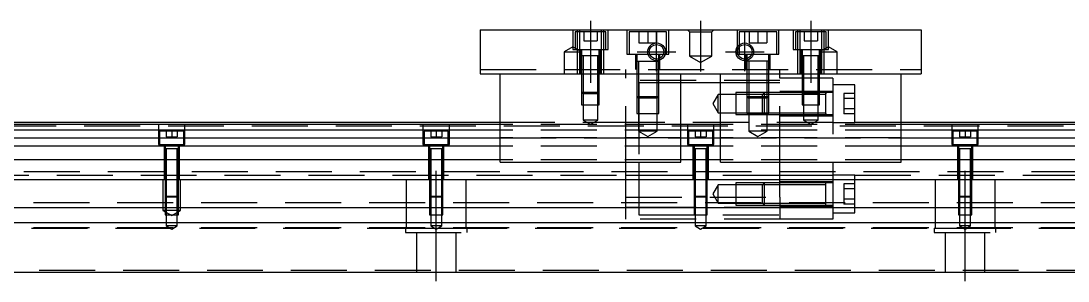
# Model space of a CAD drawing. Extents: x -12 to 939, y -280 to 77.
# Drawn here: x 225.8 to 463.4, y -224.1 to -165.1 of the extents above; entities that cross this region are included whole.
import ezdxf

# ---------------------------------------------------------------- set-up
doc = ezdxf.new("R2010")
doc.units = 0
doc.linetypes.add('CENTER', pattern=[50.8, 31.75, -6.35, 6.35, -6.35])
doc.linetypes.add('DASHED', pattern=[19.05, 12.7, -6.35])
doc.layers.get('0').update_dxf_attribs({"linetype": 'CONTINUOUS'})
doc.layers.add('CENTER', color=1, linetype='CENTER')

msp = doc.modelspace()

# ---------------------------------------------------------------- linework, layer by layer
at = {"color": 7, "linetype": 'CONTINUOUS'}
for p, q in [((330, -167.12), (430, -167.12)), ((330, -167.12), (330, -177.12)), ((430, -167.12), (430, -177.12)), ((330, -177.12), (430, -177.12)), ((334.5, -197.12), (334.5, -177.12)), ((375.5, -197.12), (375.5, -177.12)), ((384.5, -197.12), (384.5, -177.12)), ((425.5, -197.12), (425.5, -177.12)), ((334.5, -188.62), (0, -188.62)), ((334.5, -189.87), (0, -189.87)), ((334.5, -188.12), (60.5, -188.12)), ((384.5, -188.62), (375.5, -188.62)), ((384.5, -189.87), (375.5, -189.87)), ((710, -188.12), (425.5, -188.12)), ((760, -188.62), (425.5, -188.62)), ((760, -189.87), (425.5, -189.87)), ((0, -191.65), (334.5, -191.65)), ((375.5, -191.65), (384.5, -191.65)), ((425.5, -191.65), (760, -191.65)), ((334.5, -193.54), (0, -193.54)), ((384.5, -193.54), (375.5, -193.54)), ((760, -193.54), (425.5, -193.54)), ((334.5, -196.6), (0, -196.6)), ((334.5, -197.12), (375.5, -197.12)), ((384.5, -196.6), (375.5, -196.6)), ((384.5, -197.12), (425.5, -197.12)), ((760, -196.6), (425.5, -196.6)), ((0, -201.12), (760, -201.12)), ((0, -207.42), (760, -207.42)), ((0, -210.82), (760, -210.82)), ((0, -222.12), (760, -222.12))]:
    msp.add_line(p, q, dxfattribs=at)
at = {"color": 3, "linetype": 'DASHED'}
for p, q in [((351, -167.12), (351, -171.62)), ((358.5, -167.62), (351.5, -167.62)), ((351.5, -167.62), (351.5, -171.62)), ((352, -167.12), (352, -167.62)), ((352, -167.62), (352, -171.62)), ((352.5, -167.12), (352.5, -177.12)), ((353.5, -167.62), (353.5, -169.62)), ((355, -167.62), (355, -169.62)), ((356.5, -167.62), (356.5, -169.62)), ((357.5, -177.12), (357.5, -167.12)), ((358, -167.62), (358, -167.12)), ((358, -171.62), (358, -167.62)), ((358.5, -171.62), (358.5, -167.62)), ((359, -171.62), (359, -167.12)), ((363.25, -167.12), (363.25, -172.62)), ((372.25, -167.62), (363.75, -167.62)), ((363.75, -167.62), (363.75, -172.62)), ((366, -167.62), (366, -170.12)), ((368, -167.62), (368, -170.12)), ((370, -167.62), (370, -170.12)), ((372.25, -172.62), (372.25, -167.62)), ((372.75, -172.62), (372.75, -167.12)), ((377, -167.12), (377.5, -167.62)), ((377.5, -167.62), (382.5, -167.62)), ((377.5, -167.62), (377.5, -173.12)), ((382.5, -167.62), (383, -167.12)), ((382.5, -173.12), (382.5, -167.62)), ((388.25, -167.12), (388.25, -172.62)), ((397.25, -167.62), (388.75, -167.62)), ((388.75, -167.62), (388.75, -170.56)), ((391, -167.62), (391, -170.12)), ((393, -167.62), (393, -170.12)), ((395, -167.62), (395, -170.12)), ((397.25, -172.62), (397.25, -167.62)), ((397.75, -172.62), (397.75, -167.12)), ((401, -167.12), (401, -171.62)), ((408.5, -167.62), (401.5, -167.62)), ((401.5, -167.62), (401.5, -171.62)), ((402, -167.12), (402, -167.62)), ((402, -167.62), (402, -171.62)), ((402.5, -167.12), (402.5, -177.12)), ((403.5, -167.62), (403.5, -169.62)), ((405, -167.62), (405, -169.62)), ((406.5, -167.62), (406.5, -169.62)), ((407.5, -177.12), (407.5, -167.12)), ((408, -167.62), (408, -167.12)), ((408, -171.62), (408, -167.62)), ((408.5, -171.62), (408.5, -167.62)), ((409, -171.62), (409, -167.12)), ((351, -170.97), (349, -172.12)), ((353, -172.12), (351, -170.97)), ((353.5, -169.62), (355, -169.62)), ((355, -169.62), (356.5, -169.62)), ((366, -170.12), (368, -170.12)), ((368, -170.12), (370, -170.12)), ((388.75, -170.56), (388.75, -171.04)), ((388.75, -171.04), (388.75, -172.62)), ((391, -170.12), (393, -170.12)), ((393, -170.12), (395, -170.12)), ((403.5, -169.62), (405, -169.62)), ((405, -169.62), (406.5, -169.62)), ((409, -170.97), (407, -172.12)), ((411, -172.12), (409, -170.97)), ((349, -172.12), (353, -172.12)), ((349, -172.12), (349, -177.12)), ((351, -171.62), (359, -171.62)), ((352, -171.62), (352, -177.12)), ((352.75, -171.62), (352.75, -177.12)), ((353, -171.62), (353, -173.02)), ((353, -173.01), (353, -173.02)), ((353.22, -173.02), (353, -173.02)), ((353, -173.02), (353, -173.03)), ((353, -173.02), (353, -177.12)), ((356.78, -173.02), (353.22, -173.02)), ((353.35, -173.02), (353.35, -177.12)), ((356.65, -177.12), (356.65, -173.02)), ((357, -173.02), (356.78, -173.02)), ((357, -173.02), (357, -171.62)), ((357, -173.02), (357, -173.01)), ((357, -173.03), (357, -173.02)), ((357, -177.12), (357, -173.02)), ((357.25, -177.12), (357.25, -171.62)), ((358, -177.12), (358, -171.62)), ((363.25, -172.62), (372.75, -172.62)), ((365.25, -172.62), (365.25, -176.12)), ((365.5, -172.62), (365.5, -174.22)), ((370.5, -173.69), (370.5, -172.62)), ((370.75, -176.12), (370.75, -172.62)), ((377.5, -173.12), (380, -174.56)), ((382.5, -173.12), (377.5, -173.12)), ((380, -174.56), (382.5, -173.12)), ((388.25, -172.62), (397.75, -172.62)), ((390.25, -172.62), (390.25, -176.12)), ((390.5, -172.62), (390.5, -173.69)), ((395.5, -174.22), (395.5, -172.62)), ((395.75, -176.12), (395.75, -172.62)), ((401, -171.62), (409, -171.62)), ((402, -171.62), (402, -177.12)), ((402.75, -171.62), (402.75, -177.12)), ((403, -171.62), (403, -173.02)), ((403, -173.01), (403, -173.02)), ((403.22, -173.02), (403, -173.02)), ((403, -173.02), (403, -177.12)), ((403, -173.02), (403, -173.03)), ((406.78, -173.02), (403.22, -173.02)), ((403.35, -173.02), (403.35, -177.12)), ((406.65, -177.12), (406.65, -173.02)), ((407, -173.02), (406.78, -173.02)), ((407, -173.02), (407, -171.62)), ((407, -172.12), (411, -172.12)), ((407, -173.02), (407, -173.01)), ((407, -177.12), (407, -173.02)), ((407, -173.03), (407, -173.02)), ((407.25, -177.12), (407.25, -171.62)), ((408, -177.12), (408, -171.62)), ((411, -177.12), (411, -172.12)), ((365.5, -174.21), (365.5, -174.22)), ((365.5, -174.22), (365.76, -174.22)), ((365.5, -174.22), (370.5, -174.22)), ((365.5, -174.22), (365.5, -174.22)), ((365.5, -174.22), (365.5, -176.12)), ((365.9, -174.22), (365.9, -176.12)), ((370.1, -176.12), (370.1, -174.22)), ((370.5, -174.06), (370.5, -173.69)), ((370.5, -174.22), (370.5, -174.06)), ((370.5, -174.22), (370.5, -174.21)), ((370.5, -174.22), (370.5, -174.22)), ((370.5, -176.12), (370.5, -174.22)), ((390.5, -173.69), (390.5, -174.06)), ((390.5, -174.06), (390.5, -174.22)), ((390.5, -174.21), (390.5, -174.22)), ((390.76, -174.22), (390.5, -174.22)), ((390.5, -174.22), (390.5, -174.22)), ((390.5, -174.22), (390.5, -176.12)), ((395.24, -174.22), (390.76, -174.22)), ((390.9, -174.22), (390.9, -176.12)), ((395.1, -176.12), (395.1, -174.22)), ((395.5, -174.22), (395.24, -174.22)), ((395.5, -174.22), (395.5, -174.21)), ((395.5, -174.22), (395.5, -174.22)), ((395.5, -176.12), (395.5, -174.22)), ((330, -176.12), (430, -176.12)), ((353, -177.12), (353, -181.27)), ((353, -177.12), (353, -181.27)), ((353.35, -177.12), (353.35, -181.62)), ((356.65, -181.62), (356.65, -177.12)), ((357, -181.27), (357, -177.12)), ((357, -181.27), (357, -177.12)), ((363, -177.12), (363, -176.12)), ((363, -197.12), (363, -177.12)), ((365.5, -176.12), (365.5, -177.12)), ((365.5, -176.12), (365.5, -177.12)), ((365.5, -177.12), (365.5, -182.22)), ((365.5, -177.12), (365.5, -182.22)), ((365.9, -176.12), (365.9, -177.12)), ((365.9, -177.12), (365.9, -182.62)), ((370.1, -177.12), (370.1, -176.12)), ((370.1, -182.62), (370.1, -177.12)), ((370.5, -177.12), (370.5, -176.12)), ((370.5, -177.12), (370.5, -176.12)), ((370.5, -182.22), (370.5, -177.12)), ((370.5, -182.22), (370.5, -177.12)), ((390.5, -176.12), (390.5, -177.12)), ((390.5, -176.12), (390.5, -177.12)), ((390.5, -177.12), (390.5, -182.22)), ((390.5, -177.12), (390.5, -182.22)), ((390.9, -176.12), (390.9, -177.12)), ((390.9, -177.12), (390.9, -182.62)), ((395.1, -177.12), (395.1, -176.12)), ((395.1, -182.62), (395.1, -177.12)), ((395.5, -177.12), (395.5, -176.12)), ((395.5, -177.12), (395.5, -176.12)), ((395.5, -182.22), (395.5, -177.12)), ((395.5, -182.22), (395.5, -177.12)), ((398, -177.12), (398, -176.12)), ((398, -197.12), (398, -177.12)), ((403, -178.12), (398, -178.12)), ((403, -177.12), (403, -181.27)), ((403, -177.12), (403, -181.27)), ((403.35, -178.12), (403, -178.12)), ((403.35, -177.12), (403.35, -181.62)), ((406.65, -178.12), (403.35, -178.12)), ((406.65, -181.62), (406.65, -177.12)), ((407, -178.12), (406.65, -178.12)), ((407, -181.27), (407, -177.12)), ((407, -181.27), (407, -177.12)), ((410, -178.12), (407, -178.12)), ((410, -178.12), (410, -201.12)), ((398, -178.62), (363, -178.62)), ((366, -179.12), (366, -182.62)), ((370.1, -179.12), (366, -179.12)), ((370.5, -179.12), (370.1, -179.12)), ((375.5, -179.12), (370.5, -179.12)), ((384.5, -179.12), (375.5, -179.12)), ((390.5, -179.12), (384.5, -179.12)), ((390.9, -179.12), (390.5, -179.12)), ((395.1, -179.12), (390.9, -179.12)), ((395.5, -179.12), (395.1, -179.12)), ((398, -179.12), (395.5, -179.12)), ((415, -179.62), (410, -179.62)), ((415, -188.12), (415, -179.62)), ((353, -181.27), (357, -181.27)), ((353, -181.27), (353, -184.12)), ((353, -181.27), (353.35, -181.62)), ((356.65, -181.62), (353.35, -181.62)), ((353.35, -181.62), (353.35, -184.12)), ((356.65, -181.62), (357, -181.27)), ((356.65, -184.12), (356.65, -181.62)), ((357, -184.12), (357, -181.27)), ((365.5, -182.22), (370.5, -182.22)), ((365.5, -182.22), (365.5, -186.12)), ((365.5, -182.22), (365.9, -182.62)), ((370.1, -182.62), (365.9, -182.62)), ((365.9, -182.62), (365.9, -186.12)), ((366, -182.62), (366, -197.12)), ((370.1, -182.62), (370.5, -182.22)), ((370.1, -186.12), (370.1, -182.62)), ((370.5, -186.12), (370.5, -182.22)), ((384, -181.77), (382.79, -183.87)), ((384, -185.97), (384, -181.77)), ((388, -181.77), (384, -181.77)), ((388, -181.37), (388, -186.37)), ((390.5, -181.37), (388, -181.37)), ((394, -181.77), (388, -181.77)), ((390.9, -181.37), (390.5, -181.37)), ((390.5, -182.22), (395.5, -182.22)), ((390.5, -182.22), (390.5, -186.12)), ((390.5, -182.22), (390.9, -182.62)), ((394.4, -181.37), (390.9, -181.37)), ((395.1, -182.62), (390.9, -182.62)), ((390.9, -182.62), (390.9, -186.12)), ((394.4, -181.37), (394, -181.77)), ((394, -182.62), (394, -181.77)), ((395.1, -181.77), (394, -181.77)), ((394, -185.97), (394, -182.62)), ((394.4, -181.37), (394.4, -182.62)), ((395.1, -181.37), (394.4, -181.37)), ((395.1, -181.37), (394.4, -181.37)), ((394.4, -182.62), (394.4, -186.37)), ((395.5, -181.37), (395.1, -181.37)), ((395.5, -181.37), (395.1, -181.37)), ((395.5, -181.77), (395.1, -181.77)), ((395.1, -182.62), (395.5, -182.22)), ((395.1, -186.12), (395.1, -182.62)), ((398, -181.37), (395.5, -181.37)), ((398, -181.37), (395.5, -181.37)), ((398, -181.77), (395.5, -181.77)), ((395.5, -186.12), (395.5, -182.22)), ((410, -181.12), (398, -181.12)), ((403, -181.37), (398, -181.37)), ((403, -181.77), (398, -181.77)), ((403, -181.27), (407, -181.27)), ((403, -181.27), (403, -184.12)), ((403, -181.27), (403.35, -181.62)), ((403.1, -181.37), (403, -181.37)), ((407, -181.77), (403, -181.77)), ((403.35, -181.37), (403.1, -181.37)), ((406.65, -181.37), (403.35, -181.37)), ((406.65, -181.62), (403.35, -181.62)), ((403.35, -181.62), (403.35, -184.12)), ((406.65, -181.62), (407, -181.27)), ((406.9, -181.37), (406.65, -181.37)), ((406.65, -184.12), (406.65, -181.62)), ((407, -181.37), (406.9, -181.37)), ((407, -184.12), (407, -181.27)), ((408.4, -181.37), (407, -181.37)), ((408.4, -181.77), (407, -181.77)), ((410, -181.37), (408.39, -181.37)), ((408.4, -181.37), (408.4, -181.63)), ((408.4, -181.63), (408.4, -181.37)), ((408.4, -181.37), (408.4, -181.63)), ((408.4, -181.63), (408.4, -181.37)), ((408.4, -183.72), (408.4, -181.63)), ((412.5, -181.56), (412.5, -182.72)), ((415, -181.56), (412.5, -181.56)), ((415, -182.72), (412.5, -182.72)), ((412.5, -182.72), (412.5, -185.02)), ((353, -184.12), (357, -184.12)), ((353.35, -184.12), (353.35, -187.62)), ((356.65, -187.62), (356.65, -184.12)), ((382.79, -183.87), (384, -185.97)), ((403, -184.12), (407, -184.12)), ((403.35, -184.12), (403.35, -187.62)), ((406.65, -187.62), (406.65, -184.12)), ((408.4, -186.11), (408.4, -183.72)), ((415, -185.02), (412.5, -185.02)), ((412.5, -185.02), (412.5, -186.18)), ((356.65, -187.62), (353.35, -187.62)), ((353.35, -187.62), (355, -188.57)), ((355, -188.57), (356.65, -187.62)), ((365.5, -186.12), (370.5, -186.12)), ((365.9, -186.12), (365.9, -190.12)), ((370.1, -190.12), (370.1, -186.12)), ((384, -185.97), (388, -185.97)), ((388, -185.97), (394, -185.97)), ((388, -186.37), (394.4, -186.37)), ((390.5, -186.12), (395.5, -186.12)), ((390.9, -186.12), (390.9, -190.12)), ((394, -185.97), (398, -185.97)), ((394, -185.97), (394.4, -186.37)), ((394, -185.97), (398, -185.97)), ((394.4, -186.37), (398, -186.37)), ((394.4, -186.37), (398, -186.37)), ((395.1, -190.12), (395.1, -186.12)), ((398, -185.97), (408.4, -185.97)), ((398, -186.37), (408.4, -186.37)), ((398, -186.62), (410, -186.62)), ((406.65, -187.62), (403.35, -187.62)), ((403.35, -187.62), (405, -188.57)), ((405, -188.57), (406.65, -187.62)), ((408.39, -186.37), (410, -186.37)), ((408.4, -186.37), (408.4, -185.97)), ((408.4, -186.37), (408.4, -186.11)), ((408.4, -186.11), (408.4, -186.37)), ((415, -186.18), (412.5, -186.18)), ((710, -188.99), (55, -188.99)), ((257, -188.62), (257, -193.12)), ((263, -193.12), (263, -188.62)), ((317, -188.62), (317, -193.12)), ((323, -193.12), (323, -188.62)), ((366, -188.12), (334.5, -188.12)), ((375.5, -188.62), (334.5, -188.62)), ((375.5, -189.87), (334.5, -189.87)), ((375.5, -189.92), (334.5, -189.92)), ((410, -188.12), (366, -188.12)), ((377, -188.62), (377, -193.12)), ((383, -193.12), (383, -188.62)), ((425.5, -188.62), (384.5, -188.62)), ((425.5, -189.87), (384.5, -189.87)), ((425.5, -189.92), (384.5, -189.92)), ((410, -188.12), (415, -188.12)), ((425.5, -188.12), (415, -188.12)), ((437, -188.62), (437, -193.12)), ((443, -193.12), (443, -188.62)), ((262.75, -190.12), (257.25, -190.12)), ((257.25, -190.12), (257.25, -193.12)), ((258.75, -190.12), (258.75, -191.42)), ((258.75, -191.42), (260, -191.42)), ((260, -190.12), (260, -191.42)), ((260, -191.42), (261.25, -191.42)), ((261.25, -190.12), (261.25, -191.42)), ((262.75, -193.12), (262.75, -190.12)), ((322.75, -190.12), (317.25, -190.12)), ((317.25, -190.12), (317.25, -193.12)), ((318.75, -190.12), (318.75, -191.42)), ((318.75, -191.42), (320, -191.42)), ((320, -190.12), (320, -191.42)), ((320, -191.42), (321.25, -191.42)), ((321.25, -190.12), (321.25, -191.42)), ((322.75, -193.12), (322.75, -190.12)), ((375.5, -191.62), (334.5, -191.62)), ((334.5, -191.65), (375.5, -191.65)), ((370.1, -190.12), (365.9, -190.12)), ((365.9, -190.12), (368, -191.33)), ((368, -191.33), (370.1, -190.12)), ((382.75, -190.12), (377.25, -190.12)), ((377.25, -190.12), (377.25, -193.12)), ((378.75, -190.12), (378.75, -191.42)), ((378.75, -191.42), (380, -191.42)), ((380, -190.12), (380, -191.42)), ((380, -191.42), (381.25, -191.42)), ((381.25, -190.12), (381.25, -191.42)), ((382.75, -193.12), (382.75, -190.12)), ((425.5, -191.62), (384.5, -191.62)), ((384.5, -191.65), (425.5, -191.65)), ((395.1, -190.12), (390.9, -190.12)), ((390.9, -190.12), (393, -191.33)), ((393, -191.33), (395.1, -190.12)), ((442.75, -190.12), (437.25, -190.12)), ((437.25, -190.12), (437.25, -193.12)), ((438.75, -190.12), (438.75, -191.42)), ((438.75, -191.42), (440, -191.42)), ((440, -190.12), (440, -191.42)), ((440, -191.42), (441.25, -191.42)), ((441.25, -190.12), (441.25, -191.42)), ((442.75, -193.12), (442.75, -190.12)), ((257, -193.12), (263, -193.12)), ((258.25, -193.12), (258.25, -201.12)), ((258.5, -193.12), (258.5, -194.12)), ((258.5, -194.11), (258.5, -194.12)), ((258.62, -194.12), (258.5, -194.12)), ((258.5, -194.12), (258.5, -201.12)), ((258.5, -194.12), (258.5, -194.12)), ((260, -194.12), (258.62, -194.12)), ((258.75, -194.12), (258.75, -201.12)), ((261.38, -194.12), (260, -194.12)), ((261.25, -201.12), (261.25, -194.12)), ((261.5, -194.12), (261.38, -194.12)), ((261.5, -194.12), (261.5, -193.12)), ((261.5, -194.12), (261.5, -194.11)), ((261.5, -201.12), (261.5, -194.12)), ((261.5, -194.12), (261.5, -194.12)), ((261.75, -201.12), (261.75, -193.12)), ((317, -193.12), (323, -193.12)), ((318.25, -193.12), (318.25, -201.12)), ((318.5, -193.12), (318.5, -194.12)), ((318.5, -194.11), (318.5, -194.12)), ((318.62, -194.12), (318.5, -194.12)), ((318.5, -194.12), (318.5, -201.12)), ((318.5, -194.12), (318.5, -194.12)), ((320, -194.12), (318.62, -194.12)), ((318.75, -194.12), (318.75, -201.12)), ((321.38, -194.12), (320, -194.12)), ((321.25, -201.12), (321.25, -194.12)), ((321.5, -194.12), (321.38, -194.12)), ((321.5, -194.12), (321.5, -193.12)), ((321.5, -194.12), (321.5, -194.11)), ((321.5, -201.12), (321.5, -194.12)), ((321.5, -194.12), (321.5, -194.12)), ((321.75, -201.12), (321.75, -193.12)), ((375.5, -193.54), (334.5, -193.54)), ((377, -193.12), (383, -193.12)), ((378.25, -193.12), (378.25, -201.12)), ((378.5, -193.12), (378.5, -194.12)), ((378.5, -194.11), (378.5, -194.12)), ((378.62, -194.12), (378.5, -194.12)), ((378.5, -194.12), (378.5, -201.12)), ((378.5, -194.12), (378.5, -194.12)), ((380, -194.12), (378.62, -194.12)), ((378.75, -194.12), (378.75, -201.12)), ((381.38, -194.12), (380, -194.12)), ((381.25, -201.12), (381.25, -194.12)), ((381.5, -194.12), (381.38, -194.12)), ((381.5, -194.12), (381.5, -193.12)), ((381.5, -194.12), (381.5, -194.11)), ((381.5, -201.12), (381.5, -194.12)), ((381.5, -194.12), (381.5, -194.12)), ((381.75, -201.12), (381.75, -193.12)), ((425.5, -193.54), (384.5, -193.54)), ((437, -193.12), (443, -193.12)), ((438.25, -193.12), (438.25, -201.12)), ((438.5, -193.12), (438.5, -194.12)), ((438.5, -194.11), (438.5, -194.12)), ((438.62, -194.12), (438.5, -194.12)), ((438.5, -194.12), (438.5, -201.12)), ((438.5, -194.12), (438.5, -194.12)), ((440, -194.12), (438.62, -194.12)), ((438.75, -194.12), (438.75, -201.12)), ((441.38, -194.12), (440, -194.12)), ((441.25, -201.12), (441.25, -194.12)), ((441.5, -194.12), (441.38, -194.12)), ((441.5, -194.12), (441.5, -193.12)), ((441.5, -194.12), (441.5, -194.11)), ((441.5, -201.12), (441.5, -194.12)), ((441.5, -194.12), (441.5, -194.12)), ((441.75, -201.12), (441.75, -193.12)), ((375.5, -196.6), (334.5, -196.6)), ((375.5, -196.62), (334.5, -196.62)), ((363, -201.12), (363, -197.12)), ((366, -197.12), (366, -201.12)), ((425.5, -196.6), (384.5, -196.6)), ((425.5, -196.62), (384.5, -196.62)), ((398, -201.12), (398, -197.12)), ((55, -199.24), (710, -199.24)), ((81.5, -200.12), (363, -200.12)), ((258, -201.12), (258, -208.12)), ((258.5, -201.12), (258.5, -204.87)), ((258.5, -201.12), (258.5, -204.87)), ((258.75, -201.12), (258.75, -205.12)), ((261.25, -205.12), (261.25, -201.12)), ((261.5, -204.87), (261.5, -201.12)), ((261.5, -204.87), (261.5, -201.12)), ((262, -208.12), (262, -201.12)), ((313.29, -212.12), (313.29, -201.12)), ((318.5, -201.12), (318.5, -204.87)), ((318.5, -201.12), (318.5, -204.87)), ((318.75, -201.12), (318.75, -205.12)), ((321.25, -205.12), (321.25, -201.12)), ((321.5, -204.87), (321.5, -201.12)), ((321.5, -204.87), (321.5, -201.12)), ((326.71, -201.12), (326.71, -212.12)), ((363, -200.12), (366, -200.12)), ((363, -205.12), (363, -201.12)), ((366, -200.12), (398, -200.12)), ((366, -200.12), (398, -200.12)), ((366, -201.12), (366, -207.42)), ((378.5, -201.12), (378.5, -204.87)), ((378.5, -201.12), (378.5, -204.87)), ((378.75, -201.12), (378.75, -205.12)), ((381.25, -205.12), (381.25, -201.12)), ((381.5, -204.87), (381.5, -201.12)), ((381.5, -204.87), (381.5, -201.12)), ((388, -201.87), (388, -206.87)), ((394.4, -201.87), (388, -201.87)), ((394.4, -201.87), (394, -202.27)), ((394.4, -201.87), (394.4, -206.87)), ((398, -201.87), (394.4, -201.87)), ((398, -201.87), (394.4, -201.87)), ((398, -200.12), (408.5, -200.12)), ((398, -200.12), (408.5, -200.12)), ((398, -205.12), (398, -201.12)), ((410, -201.62), (398, -201.62)), ((408.4, -201.87), (398, -201.87)), ((408.5, -201.87), (408.39, -201.87)), ((408.4, -206.87), (408.4, -201.87)), ((408.5, -200.12), (408.75, -200.12)), ((408.5, -200.12), (408.75, -200.12)), ((408.75, -201.87), (408.5, -201.87)), ((408.75, -200.12), (410, -200.12)), ((408.75, -200.12), (410, -200.12)), ((410, -201.87), (408.75, -201.87)), ((411.25, -200.12), (410, -200.12)), ((410, -201.12), (410, -205.12)), ((411.5, -200.12), (411.25, -200.12)), ((415, -200.12), (411.5, -200.12)), ((415, -201.12), (415, -200.12)), ((415, -200.12), (710, -200.12)), ((415, -207.42), (415, -201.12)), ((433.29, -212.12), (433.29, -201.12)), ((438.5, -201.12), (438.5, -204.87)), ((438.5, -201.12), (438.5, -204.87)), ((438.75, -201.12), (438.75, -205.12)), ((441.25, -205.12), (441.25, -201.12)), ((441.5, -204.87), (441.5, -201.12)), ((441.5, -204.87), (441.5, -201.12)), ((446.71, -201.12), (446.71, -212.12)), ((384, -202.27), (382.79, -204.37)), ((384, -206.47), (384, -202.27)), ((388, -202.27), (384, -202.27)), ((394, -202.27), (388, -202.27)), ((394, -206.47), (394, -202.27)), ((398, -202.27), (394, -202.27)), ((408.4, -202.27), (398, -202.27)), ((412.5, -202.06), (412.5, -203.22)), ((415, -202.06), (412.5, -202.06)), ((415, -203.22), (412.5, -203.22)), ((412.5, -203.22), (412.5, -205.52)), ((0, -206.27), (760, -206.27)), ((258.5, -204.87), (261.5, -204.87)), ((258.5, -204.87), (258.5, -207.42)), ((258.5, -204.87), (258.75, -205.12)), ((261.25, -205.12), (258.75, -205.12)), ((258.75, -205.12), (258.75, -209.12)), ((261.25, -205.12), (261.5, -204.87)), ((261.25, -209.12), (261.25, -205.12)), ((261.5, -207.42), (261.5, -204.87)), ((318.5, -204.87), (321.5, -204.87)), ((318.5, -204.87), (318.5, -207.42)), ((318.5, -204.87), (318.75, -205.12)), ((321.25, -205.12), (318.75, -205.12)), ((318.75, -205.12), (318.75, -209.12)), ((321.25, -205.12), (321.5, -204.87)), ((321.25, -209.12), (321.25, -205.12)), ((321.5, -207.42), (321.5, -204.87)), ((363, -205.12), (398, -205.12)), ((363, -207.42), (363, -205.12)), ((378.5, -204.87), (381.5, -204.87)), ((378.5, -204.87), (378.5, -207.42)), ((378.5, -204.87), (378.75, -205.12)), ((381.25, -205.12), (378.75, -205.12)), ((378.75, -205.12), (378.75, -209.12)), ((381.25, -205.12), (381.5, -204.87)), ((381.25, -209.12), (381.25, -205.12)), ((381.5, -207.42), (381.5, -204.87)), ((382.79, -204.37), (384, -206.47)), ((384, -206.47), (388, -206.47)), ((388, -206.47), (394, -206.47)), ((394, -206.47), (398, -206.47)), ((394, -206.47), (394.4, -206.87)), ((398, -205.12), (398, -207.42)), ((398, -206.47), (408.4, -206.47)), ((410, -205.12), (410, -207.42)), ((412.5, -205.52), (412.5, -206.68)), ((415, -205.52), (412.5, -205.52)), ((415, -206.68), (412.5, -206.68)), ((438.5, -204.87), (441.5, -204.87)), ((438.5, -204.87), (438.5, -207.42)), ((438.5, -204.87), (438.75, -205.12)), ((441.25, -205.12), (438.75, -205.12)), ((438.75, -205.12), (438.75, -209.12)), ((441.25, -205.12), (441.5, -204.87)), ((441.25, -209.12), (441.25, -205.12)), ((441.5, -207.42), (441.5, -204.87)), ((262, -208.12), (258, -208.12)), ((258, -208.12), (260, -209.27)), ((258.5, -207.42), (258.5, -209.12)), ((260, -209.27), (262, -208.12)), ((261.5, -209.12), (261.5, -207.42)), ((318.5, -207.42), (318.5, -209.12)), ((321.5, -209.12), (321.5, -207.42)), ((363, -207.4), (398, -207.4)), ((366, -207.4), (363, -207.4)), ((363, -210.12), (363, -207.42)), ((398, -207.4), (366, -207.4)), ((366, -207.42), (366, -209.12)), ((378.5, -207.42), (378.5, -209.12)), ((381.5, -209.12), (381.5, -207.42)), ((388, -206.87), (394.4, -206.87)), ((394.4, -206.87), (398, -206.87)), ((394.4, -206.87), (398, -206.87)), ((398, -206.87), (408.4, -206.87)), ((398, -207.12), (410, -207.12)), ((398, -207.42), (398, -210.12)), ((408.39, -206.87), (408.4, -206.87)), ((408.4, -206.87), (408.4, -206.87)), ((408.4, -206.87), (408.5, -206.87)), ((408.5, -206.87), (410, -206.87)), ((410, -207.42), (410, -209.12)), ((410, -208.62), (411.5, -208.62)), ((411.5, -208.62), (415, -208.62)), ((415, -208.62), (415, -207.42)), ((438.5, -207.42), (438.5, -209.12)), ((441.5, -209.12), (441.5, -207.42)), ((258.5, -209.12), (261.5, -209.12)), ((258.75, -209.12), (258.75, -211.62)), ((261.25, -211.62), (261.25, -209.12)), ((318.5, -209.12), (321.5, -209.12)), ((318.75, -209.12), (318.75, -211.62)), ((321.25, -211.62), (321.25, -209.12)), ((398, -210.12), (363, -210.12)), ((366, -209.12), (398, -209.12)), ((378.5, -209.12), (381.5, -209.12)), ((378.75, -209.12), (378.75, -211.62)), ((381.25, -211.62), (381.25, -209.12)), ((410, -210.12), (398, -210.12)), ((410, -209.12), (410, -210.12)), ((438.5, -209.12), (441.5, -209.12)), ((438.75, -209.12), (438.75, -211.62)), ((441.25, -211.62), (441.25, -209.12)), ((0, -211.97), (760, -211.97)), ((56.71, -212.12), (703.29, -212.12)), ((261.25, -211.62), (258.75, -211.62)), ((258.75, -211.62), (260, -212.34)), ((260, -212.34), (261.25, -211.62)), ((313, -212.12), (327, -212.12)), ((313, -212.12), (313, -213.12)), ((313, -213.12), (327, -213.12)), ((315.5, -213.12), (315.5, -222.12)), ((321.25, -211.62), (318.75, -211.62)), ((318.75, -211.62), (320, -212.34)), ((320, -212.34), (321.25, -211.62)), ((324.5, -222.12), (324.5, -213.12)), ((327, -213.12), (327, -212.12)), ((381.25, -211.62), (378.75, -211.62)), ((378.75, -211.62), (380, -212.34)), ((380, -212.34), (381.25, -211.62)), ((433, -212.12), (447, -212.12)), ((433, -212.12), (433, -213.12)), ((433, -213.12), (447, -213.12)), ((435.5, -213.12), (435.5, -222.12)), ((441.25, -211.62), (438.75, -211.62)), ((438.75, -211.62), (440, -212.34)), ((440, -212.34), (441.25, -211.62)), ((444.5, -222.12), (444.5, -213.12)), ((447, -213.12), (447, -212.12)), ((77.5, -221.62), (760, -221.62))]:
    msp.add_line(p, q, dxfattribs=at)
at = {"color": 3, "linetype": 'CONTINUOUS'}
for centre in [(370, -172.12), (390, -172.12)]:
    msp.add_circle(centre, 2, dxfattribs=at)
at = {"color": 7, "linetype": 'CONTINUOUS'}
for centre in [(370, -172.12), (390, -172.12)]:
    msp.add_circle(centre, 1.65, dxfattribs=at)
at = {"layer": 'CENTER', "color": 1, "linetype": 'CENTER'}
for p, q in [((355, -165.12), (355, -179.12)), ((380, -165.12), (380, -176.56)), ((405, -165.12), (405, -179.12)), ((370, -176.52), (370, -167.72)), ((390, -176.52), (390, -167.72)), ((365.6, -172.12), (374.4, -172.12)), ((385.6, -172.12), (394.4, -172.12)), ((320, -224.12), (320, -199.12)), ((440, -224.12), (440, -199.12))]:
    msp.add_line(p, q, dxfattribs=at)

doc.saveas('drawing.dxf')
